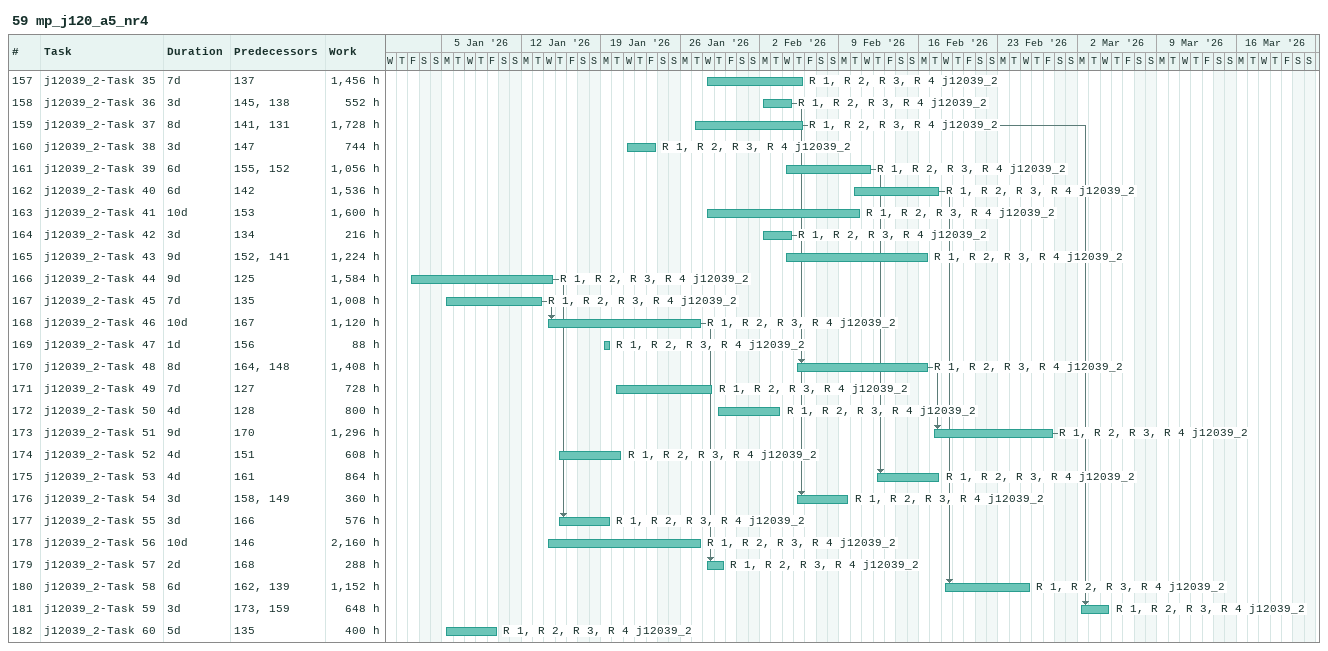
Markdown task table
59 mp_j120_a5_nr4

| ID | Task | Duration | Start | Finish | Predecessors | Resources | Work (h) |
|---|---|---|---|---|---|---|---|
| 157 | j12039_2-Task 35 | 7d | 2026-01-28 | 2026-02-05 | 137 | R 1, R 2, R 3, R 4 j12039_2 | 1456 |
| 158 | j12039_2-Task 36 | 3d | 2026-02-02 | 2026-02-04 | 145, 138 | R 1, R 2, R 3, R 4 j12039_2 | 552 |
| 159 | j12039_2-Task 37 | 8d | 2026-01-27 | 2026-02-05 | 141, 131 | R 1, R 2, R 3, R 4 j12039_2 | 1728 |
| 160 | j12039_2-Task 38 | 3d | 2026-01-21 | 2026-01-23 | 147 | R 1, R 2, R 3, R 4 j12039_2 | 744 |
| 161 | j12039_2-Task 39 | 6d | 2026-02-04 | 2026-02-11 | 155, 152 | R 1, R 2, R 3, R 4 j12039_2 | 1056 |
| 162 | j12039_2-Task 40 | 6d | 2026-02-10 | 2026-02-17 | 142 | R 1, R 2, R 3, R 4 j12039_2 | 1536 |
| 163 | j12039_2-Task 41 | 10d | 2026-01-28 | 2026-02-10 | 153 | R 1, R 2, R 3, R 4 j12039_2 | 1600 |
| 164 | j12039_2-Task 42 | 3d | 2026-02-02 | 2026-02-04 | 134 | R 1, R 2, R 3, R 4 j12039_2 | 216 |
| 165 | j12039_2-Task 43 | 9d | 2026-02-04 | 2026-02-16 | 152, 141 | R 1, R 2, R 3, R 4 j12039_2 | 1224 |
| 166 | j12039_2-Task 44 | 9d | 2026-01-02 | 2026-01-14 | 125 | R 1, R 2, R 3, R 4 j12039_2 | 1584 |
| 167 | j12039_2-Task 45 | 7d | 2026-01-05 | 2026-01-13 | 135 | R 1, R 2, R 3, R 4 j12039_2 | 1008 |
| 168 | j12039_2-Task 46 | 10d | 2026-01-14 | 2026-01-27 | 167 | R 1, R 2, R 3, R 4 j12039_2 | 1120 |
| 169 | j12039_2-Task 47 | 1d | 2026-01-19 | 2026-01-19 | 156 | R 1, R 2, R 3, R 4 j12039_2 | 88 |
| 170 | j12039_2-Task 48 | 8d | 2026-02-05 | 2026-02-16 | 164, 148 | R 1, R 2, R 3, R 4 j12039_2 | 1408 |
| 171 | j12039_2-Task 49 | 7d | 2026-01-20 | 2026-01-28 | 127 | R 1, R 2, R 3, R 4 j12039_2 | 728 |
| 172 | j12039_2-Task 50 | 4d | 2026-01-29 | 2026-02-03 | 128 | R 1, R 2, R 3, R 4 j12039_2 | 800 |
| 173 | j12039_2-Task 51 | 9d | 2026-02-17 | 2026-02-27 | 170 | R 1, R 2, R 3, R 4 j12039_2 | 1296 |
| 174 | j12039_2-Task 52 | 4d | 2026-01-15 | 2026-01-20 | 151 | R 1, R 2, R 3, R 4 j12039_2 | 608 |
| 175 | j12039_2-Task 53 | 4d | 2026-02-12 | 2026-02-17 | 161 | R 1, R 2, R 3, R 4 j12039_2 | 864 |
| 176 | j12039_2-Task 54 | 3d | 2026-02-05 | 2026-02-09 | 158, 149 | R 1, R 2, R 3, R 4 j12039_2 | 360 |
| 177 | j12039_2-Task 55 | 3d | 2026-01-15 | 2026-01-19 | 166 | R 1, R 2, R 3, R 4 j12039_2 | 576 |
| 178 | j12039_2-Task 56 | 10d | 2026-01-14 | 2026-01-27 | 146 | R 1, R 2, R 3, R 4 j12039_2 | 2160 |
| 179 | j12039_2-Task 57 | 2d | 2026-01-28 | 2026-01-29 | 168 | R 1, R 2, R 3, R 4 j12039_2 | 288 |
| 180 | j12039_2-Task 58 | 6d | 2026-02-18 | 2026-02-25 | 162, 139 | R 1, R 2, R 3, R 4 j12039_2 | 1152 |
| 181 | j12039_2-Task 59 | 3d | 2026-03-02 | 2026-03-04 | 173, 159 | R 1, R 2, R 3, R 4 j12039_2 | 648 |
| 182 | j12039_2-Task 60 | 5d | 2026-01-05 | 2026-01-09 | 135 | R 1, R 2, R 3, R 4 j12039_2 | 400 |
